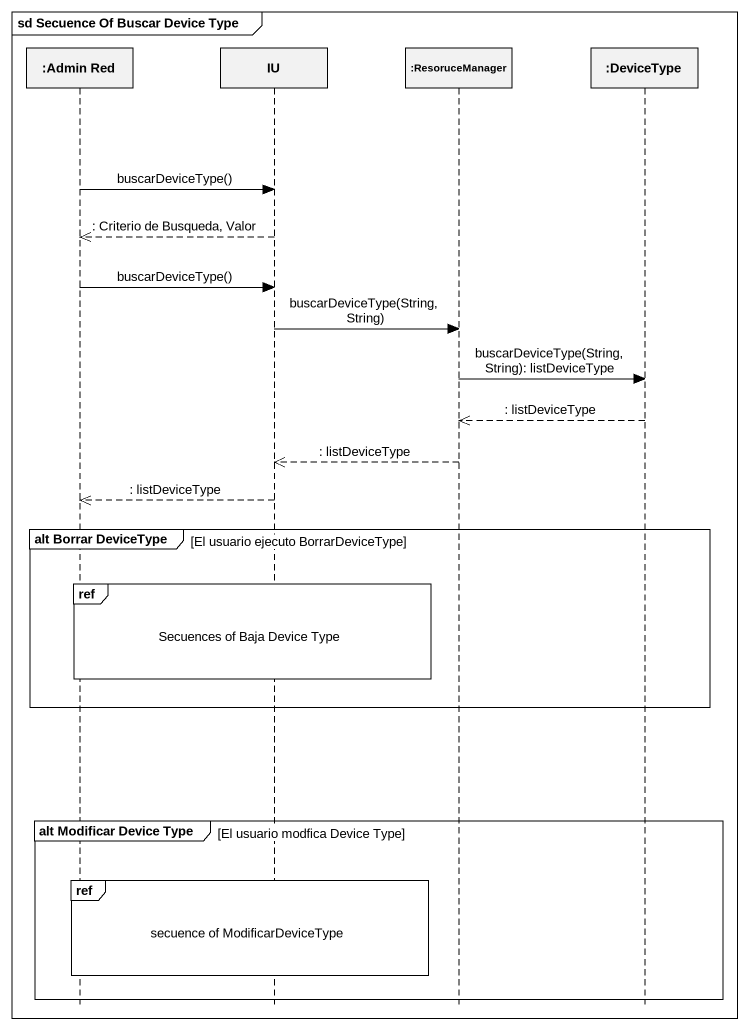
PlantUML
@startuml
mainframe sd Secuence Of Buscar Device Type
hide footbox
participant ":Admin Red" as Admin_Red
participant IU
participant ":ResoruceManager" as ResoruceManager
participant ":DeviceType" as DeviceType

Admin_Red -> IU : buscarDeviceType()
IU -->> Admin_Red : : Criterio de Busqueda, Valor
Admin_Red -> IU : buscarDeviceType()
IU -> ResoruceManager : buscarDeviceType(String, String)
ResoruceManager -> DeviceType : buscarDeviceType(String, String): listDeviceType
DeviceType -->> ResoruceManager : : listDeviceType
ResoruceManager -->> IU : : listDeviceType
IU -->> Admin_Red : : listDeviceType
group alt Borrar DeviceType [El usuario ejecuto BorrarDeviceType]
  ref over Admin_Red, IU : Secuences of Baja Device Type
end
group alt Modificar Device Type [El usuario modfica Device Type]
  ref over Admin_Red, IU : secuence of ModificarDeviceType
end
@enduml
